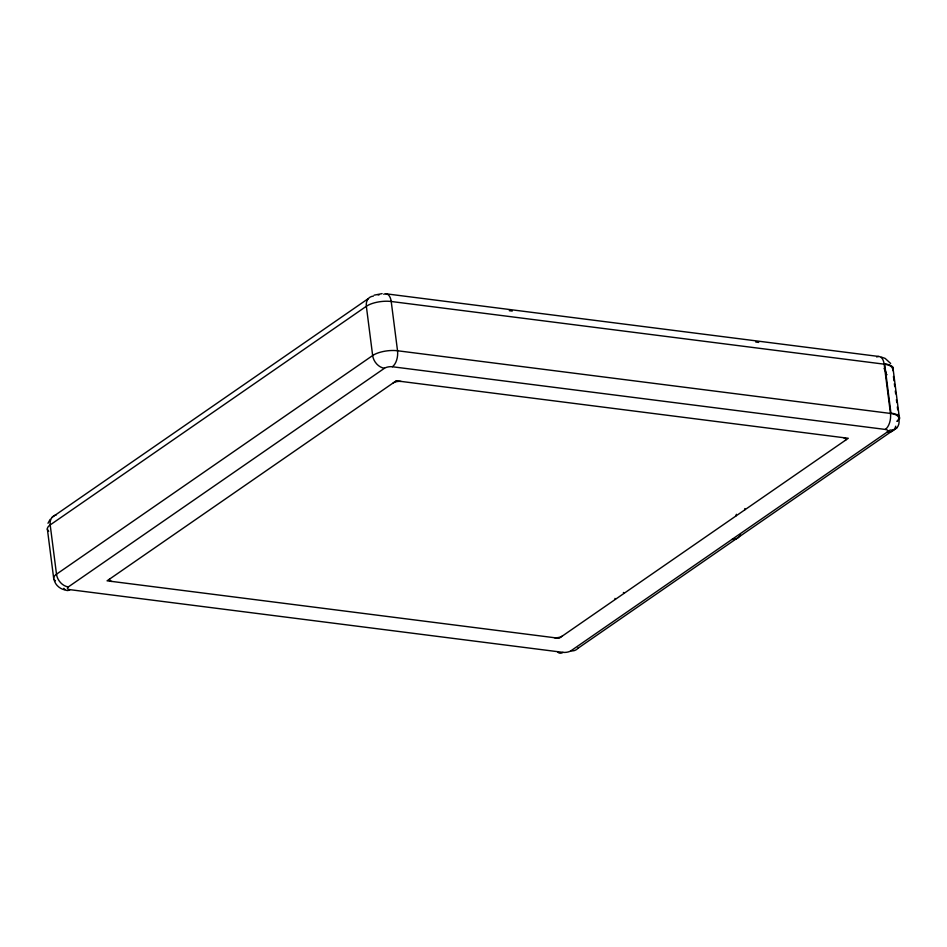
<?xml version="1.0" encoding="UTF-8"?>
<svg xmlns="http://www.w3.org/2000/svg" width="947" height="947" viewBox="0 0 947 947"><rect width="100%" height="100%" fill="white"/><g stroke="black" fill="none" stroke-linecap="round" stroke-linejoin="round"><path stroke-width="1.42" d="M736.411 514.304L735.76 516.103M47.989 523.289L50.179 519.323M892.737 370.62L892.997 370.17A19.023 6.972 -7.3 0 0 884.64 363.837L890.949 413.105A19.023 6.972 -7.3 0 1 899.295 419.438L898.265 414.147M52.18 517.24L368.347 298.577M56.275 514.896A12.37 9.399 55.3 0 0 50.191 524.922L56.5 574.19A12.37 9.399 55.3 0 0 68.314 586.927L384.47 368.265A5.753 2.107 -7.3 0 1 392.366 366.749L885.303 429.441A5.753 2.107 -7.3 0 1 887.043 432.175A12.37 9.399 55.3 0 0 895.744 426.186M886.925 374.669L886.534 374.941A12.37 9.399 55.3 0 0 884.048 368.478M896.951 421.368L899.011 419.947A12.37 9.399 55.3 0 1 890.121 430.045L570.875 650.838A5.753 2.107 -7.3 0 1 562.98 652.353A12.37 6.653 -82.8 0 1 557.878 652.246M577.765 648.423L897.01 427.63M374.172 295.156L382.115 293.629M385.666 293.759L878.615 356.451M509.297 310.687L512.232 311.066M755.777 342.033L758.701 342.412M383.736 294.28A12.37 6.653 -82.8 0 1 391.218 301.489L884.155 364.169A18.123 6.641 -7.3 0 1 892.382 368.3M63.84 588.336A12.37 6.653 -82.8 0 0 70.042 589.673L562.98 652.353M881.397 357.114L885.102 358.38L890.654 363.459M64.716 589.886C59.625 588.75 55.056 584.725 54.074 579.505M624.345 593.165L623.386 592.467M47.35 528.923L53.659 578.191M892.903 367.329L899.212 416.597M893.435 376.48L894.004 380.824M894.37 383.724L894.737 386.613M895.294 390.969L895.673 393.869M896.407 399.658L896.785 402.558M897.342 406.902L897.709 409.802M391.218 301.489L397.527 350.757A12.37 6.653 -82.8 0 1 392.366 366.749M378.149 294.979A5.753 2.107 -7.3 0 1 379.238 294.766M740.447 534.368A12.37 9.399 55.3 0 1 732.043 539.376M578.368 647.641A12.37 9.399 55.3 0 1 570.875 650.838M70.042 589.673A5.753 2.107 -7.3 0 1 68.314 586.927M384.47 368.265A12.37 9.399 55.3 0 1 372.656 355.539L366.347 306.272A12.37 9.399 55.3 0 1 373.378 296.115M885.303 429.441A12.37 6.653 -82.8 0 0 890.464 413.437L884.155 364.169A12.37 6.653 -82.8 0 0 876.673 356.972M48.735 531.267A18.123 6.641 -7.3 0 1 50.191 524.922L366.347 306.272A18.123 6.641 -7.3 0 1 391.218 301.489M55.423 580.807A18.123 6.641 -7.3 0 1 56.5 574.19L372.656 355.539A18.123 6.641 -7.3 0 1 397.527 350.757L890.464 413.437A18.123 6.641 -7.3 0 1 897.306 420.953M111.876 581.434A5.753 2.107 -7.3 0 1 110.148 578.688M393.194 382.931A5.753 2.107 -7.3 0 1 401.09 381.416M843.469 437.68A5.753 2.107 -7.3 0 1 845.209 440.414M744.863 508.563A93.587 50.321 -82.8 0 1 744.65 509.96M615.455 599.309A93.587 50.321 -82.8 0 1 614.958 598.409M562.163 636.171A5.753 2.107 -7.3 0 1 554.267 637.686M396.272 380.801L107.07 580.819L559.073 638.302L848.287 438.283L396.272 380.801"/></g></svg>
